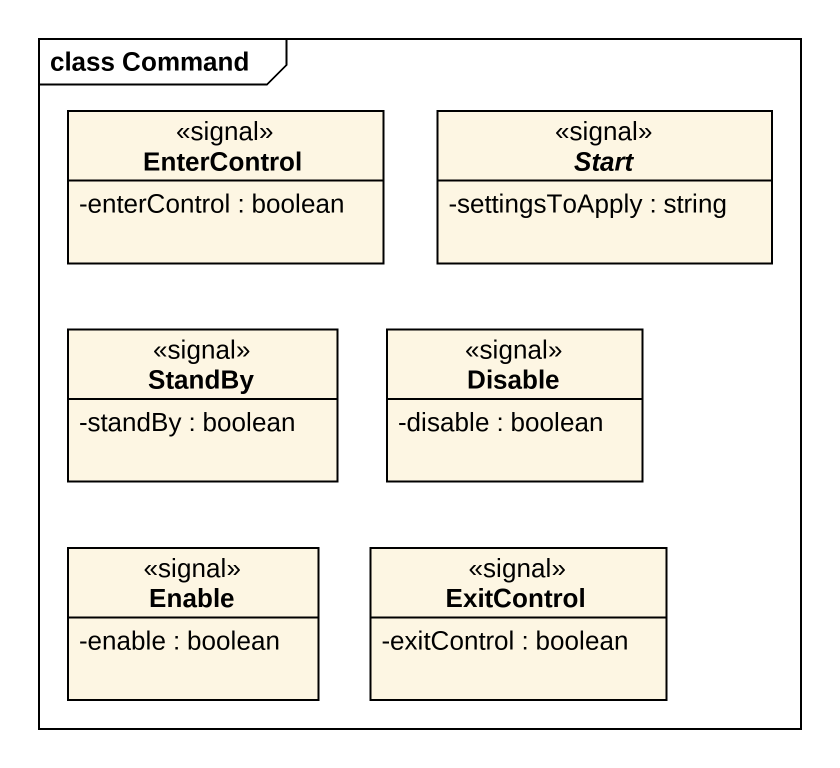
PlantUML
@startuml
mainframe class Command
hide circle
hide empty members
skinparam classAttributeIconSize 0
class EnterControl <<signal>> {
  -enterControl : boolean
}
abstract class "Start" as Start_ <<signal>> {
  -settingsToApply : string
}
class StandBy <<signal>> {
  -standBy : boolean
}
class Disable <<signal>> {
  -disable : boolean
}
class Enable <<signal>> {
  -enable : boolean
}
class ExitControl <<signal>> {
  -exitControl : boolean
}
@enduml
